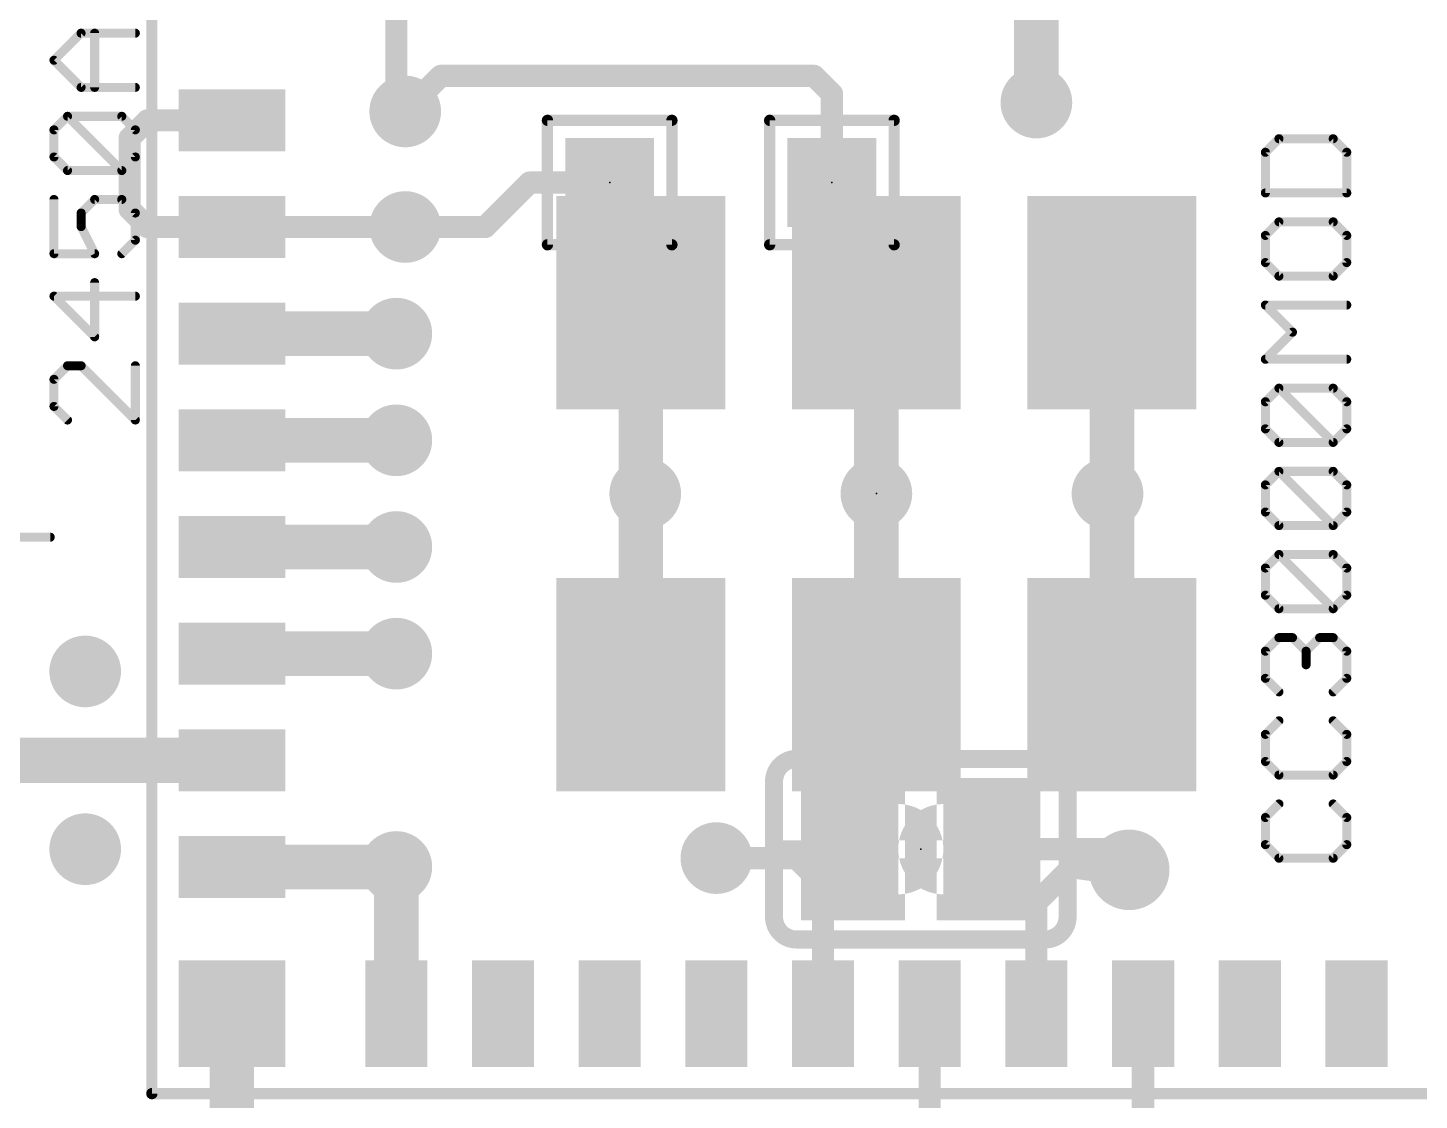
# Model space of a CAD drawing. Extents: x -5.7 to 68.6, y -2.1 to 53.8.
# Drawn here: x 9.71 to 25.36, y 9.6 to 21.66 of the extents above; entities that cross this region are included whole.
import ezdxf

# ---------------------------------------------------------------- set-up
doc = ezdxf.new("R2010")
doc.units = 0
for name, color, linetype in [('1', 12, 'CONTINUOUS'), ('16', 132, 'CONTINUOUS'), ('18', 110, 'CONTINUOUS'), ('22', 40, 'CONTINUOUS'), ('23', 53, 'CONTINUOUS'), ('24', 53, 'CONTINUOUS'), ('27', 253, 'CONTINUOUS'), ('51', 253, 'CONTINUOUS'), ('52', 253, 'CONTINUOUS')]:
    doc.layers.add(name, color=color, linetype=linetype)

# ---------------------------------------------------------------- blocks, each defined once
blk = doc.blocks.new('RECT')
blk.add_solid([(-0.5, -0.5), (0.5, -0.5), (-0.5, 0.5), (0.5, 0.5)])
blk = doc.blocks.new('ROUNDV')
at = {"const_width": 0.5}
blk.add_lwpolyline([(0, -0.25, 1), (0, 0.25, 1), (0, -0.25)], format="xyb", dxfattribs=at)

msp = doc.modelspace()

# ---------------------------------------------------------------- linework, layer by layer
at = {"layer": '1'}
for points, const_width in [([(13.854, 22.274), (13.854, 20.824)], 0.25), ([(21.054, 22.274), (21.054, 20.824)], 0.5), ([(13.854, 20.824), (13.954, 20.724)], 0.25), ([(11.054, 20.624), (10.854, 20.424)], 0.25), ([(12.004, 20.624), (11.054, 20.624)], 0.25), ([(10.854, 20.424), (10.854, 19.624)], 0.25), ([(10.854, 19.624), (11.054, 19.424)], 0.25), ([(11.054, 19.424), (12.004, 19.424)], 0.25), ([(12.004, 19.424), (13.954, 19.424)], 0.25), ([(16.604, 18.574), (16.604, 16.474)], 0.5), ([(19.254, 18.574), (19.254, 16.424)], 0.5), ([(21.904, 18.574), (21.904, 16.474)], 0.5), ([(12.004, 18.224), (13.854, 18.224)], 0.5), ([(12.004, 17.024), (13.854, 17.024)], 0.5), ([(16.604, 16.474), (16.654, 16.424)], 0.5), ([(16.604, 16.374), (16.654, 16.424)], 0.5), ([(16.604, 14.274), (16.604, 16.374)], 0.5), ([(19.254, 14.274), (19.254, 16.424)], 0.5), ([(21.904, 16.474), (21.854, 16.424)], 0.5), ([(21.904, 16.374), (21.854, 16.424)], 0.5), ([(21.904, 14.274), (21.904, 16.374)], 0.5), ([(12.004, 15.824), (13.854, 15.824)], 0.5), ([(12.004, 14.624), (13.854, 14.624)], 0.5), ([(12.004, 13.424), (8.262, 13.424)], 0.508), ([(12.004, 12.224), (13.854, 12.224)], 0.5), ([(13.854, 10.574), (13.854, 12.224)], 0.5), ([(18.354, 12.324), (17.454, 12.324)], 0.25), ([(18.654, 12.024), (18.354, 12.324)], 0.25), ([(21.054, 11.824), (21.454, 12.224)], 0.25), ([(21.454, 12.224), (21.676, 12.192)], 0.254), ([(21.676, 12.192), (22.098, 12.192)], 0.254), ([(18.654, 10.574), (18.654, 12.024)], 0.25), ([(21.054, 10.574), (21.054, 11.824)], 0.25), ([(12.004, 10.574), (12.004, 8.874)], 0.5), ([(19.854, 10.574), (19.854, 7.85)], 0.25), ([(22.254, 10.574), (22.254, 7.71)], 0.254)]:
    msp.add_lwpolyline(points, dxfattribs=dict(at, const_width=const_width))
for points, const_width in [([(13.8982, 20.8682, 1), (13.8098, 20.7798)], 0.125), ([(13.7915, 20.824, 1), (13.9165, 20.824)], 0.125), ([(13.9098, 20.6798, 1), (13.9982, 20.7682)], 0.125), ([(20.929, 20.824, 1), (21.179, 20.824)], 0.25), ([(11.054, 20.6865, 1), (11.054, 20.5615)], 0.125), ([(11.0982, 20.5798, 1), (11.0098, 20.6682)], 0.125), ([(12.004, 20.5615, 1), (12.004, 20.6865)], 0.125), ([(10.9165, 20.424, 1), (10.7915, 20.424)], 0.125), ([(10.8098, 20.4682, 1), (10.8982, 20.3798)], 0.125), ([(10.8982, 19.6682, 1), (10.8098, 19.5798)], 0.125), ([(10.7915, 19.624, 1), (10.9165, 19.624)], 0.125), ([(11.054, 19.4865, 1), (11.054, 19.3615)], 0.125), ([(11.0098, 19.3798, 1), (11.0982, 19.4682)], 0.125), ([(12.004, 19.4865, 1), (12.004, 19.3615)], 0.125), ([(12.004, 19.3615, 1), (12.004, 19.4865)], 0.125), ([(13.954, 19.3615, 1), (13.954, 19.4865)], 0.125), ([(16.729, 18.574, 1), (16.479, 18.574)], 0.25), ([(19.379, 18.574, 1), (19.129, 18.574)], 0.25), ([(22.029, 18.574, 1), (21.779, 18.574)], 0.25), ([(12.004, 18.349, 1), (12.004, 18.099)], 0.25), ([(13.854, 18.099, 1), (13.854, 18.349)], 0.25), ([(12.004, 17.149, 1), (12.004, 16.899)], 0.25), ([(13.854, 16.899, 1), (13.854, 17.149)], 0.25), ([(16.6924, 16.5624, 1), (16.5156, 16.3856)], 0.25), ([(16.729, 16.374, 1), (16.479, 16.374)], 0.25), ([(16.479, 16.474, 1), (16.729, 16.474)], 0.25), ([(16.7424, 16.3356, 1), (16.5656, 16.5124)], 0.25), ([(16.5656, 16.3356, 1), (16.7424, 16.5124)], 0.25), ([(19.379, 16.424, 1), (19.129, 16.424)], 0.25), ([(21.9424, 16.5124, 1), (21.7656, 16.3356)], 0.25), ([(21.7656, 16.5124, 1), (21.9424, 16.3356)], 0.25), ([(22.029, 16.374, 1), (21.779, 16.374)], 0.25), ([(21.779, 16.474, 1), (22.029, 16.474)], 0.25), ([(21.9924, 16.3856, 1), (21.8156, 16.5624)], 0.25), ([(16.5156, 16.4624, 1), (16.6924, 16.2856)], 0.25), ([(19.129, 16.424, 1), (19.379, 16.424)], 0.25), ([(21.8156, 16.2856, 1), (21.9924, 16.4624)], 0.25), ([(12.004, 15.949, 1), (12.004, 15.699)], 0.25), ([(13.854, 15.699, 1), (13.854, 15.949)], 0.25), ([(12.004, 14.749, 1), (12.004, 14.499)], 0.25), ([(13.854, 14.499, 1), (13.854, 14.749)], 0.25), ([(16.479, 14.274, 1), (16.729, 14.274)], 0.25), ([(19.129, 14.274, 1), (19.379, 14.274)], 0.25), ([(21.779, 14.274, 1), (22.029, 14.274)], 0.25), ([(12.004, 13.297, 1), (12.004, 13.551)], 0.254), ([(12.004, 12.349, 1), (12.004, 12.099)], 0.25), ([(13.979, 12.224, 1), (13.729, 12.224)], 0.25), ([(13.854, 12.099, 1), (13.854, 12.349)], 0.25), ([(17.454, 12.3865, 1), (17.454, 12.2615)], 0.125), ([(18.3982, 12.3682, 1), (18.3098, 12.2798)], 0.125), ([(18.354, 12.2615, 1), (18.354, 12.3865)], 0.125), ([(21.4631, 12.2869, 1), (21.4449, 12.1611)], 0.127), ([(21.4982, 12.1798, 1), (21.4098, 12.2682)], 0.125), ([(21.676, 12.2555, 1), (21.676, 12.1285)], 0.127), ([(21.6669, 12.1291, 1), (21.6851, 12.2549)], 0.127), ([(22.098, 12.1285, 1), (22.098, 12.2555)], 0.127), ([(18.7165, 12.024, 1), (18.5915, 12.024)], 0.125), ([(18.6098, 11.9798, 1), (18.6982, 12.0682)], 0.125), ([(21.1165, 11.824, 1), (20.9915, 11.824)], 0.125), ([(21.0098, 11.8682, 1), (21.0982, 11.7798)], 0.125), ([(12.129, 10.574, 1), (11.879, 10.574)], 0.25), ([(13.729, 10.574, 1), (13.979, 10.574)], 0.25), ([(19.9165, 10.574, 1), (19.7915, 10.574)], 0.125), ([(22.3175, 10.574, 1), (22.1905, 10.574)], 0.127), ([(18.5915, 10.574, 1), (18.7165, 10.574)], 0.125), ([(20.9915, 10.574, 1), (21.1165, 10.574)], 0.125)]:
    msp.add_lwpolyline(points, format="xyb", dxfattribs=dict(at, const_width=const_width))
at = {"layer": '16'}
for points, const_width in [([(14.354, 21.124), (13.954, 20.724)], 0.25), ([(18.554, 21.124), (14.354, 21.124)], 0.25), ([(18.754, 20.924), (18.554, 21.124)], 0.25), ([(18.754, 19.924), (18.754, 20.924)], 0.25), ([(14.854, 19.424), (15.354, 19.924)], 0.25), ([(15.354, 19.924), (16.254, 19.924)], 0.25), ([(13.954, 19.424), (14.854, 19.424)], 0.25), ([(18.892, 12.324), (18.992, 12.424)], 0.25), ([(22.076, 12.424), (20.516, 12.424)], 0.254), ([(20.716, 12.224), (20.516, 12.424)], 0.25), ([(22.098, 12.192), (22.076, 12.424)], 0.254), ([(17.454, 12.324), (18.892, 12.324)], 0.25)]:
    msp.add_lwpolyline(points, dxfattribs=dict(at, const_width=const_width))
for points, const_width in [([(14.354, 21.1865, 1), (14.354, 21.0615)], 0.125), ([(14.3982, 21.0798, 1), (14.3098, 21.1682)], 0.125), ([(18.5982, 21.1682, 1), (18.5098, 21.0798)], 0.125), ([(18.554, 21.0615, 1), (18.554, 21.1865)], 0.125), ([(18.8165, 20.924, 1), (18.6915, 20.924)], 0.125), ([(18.7098, 20.8798, 1), (18.7982, 20.9682)], 0.125), ([(13.9098, 20.7682, 1), (13.9982, 20.6798)], 0.125), ([(15.354, 19.9865, 1), (15.354, 19.8615)], 0.125), ([(15.3982, 19.8798, 1), (15.3098, 19.9682)], 0.125), ([(16.254, 19.8615, 1), (16.254, 19.9865)], 0.125), ([(18.6915, 19.924, 1), (18.8165, 19.924)], 0.125), ([(13.954, 19.4865, 1), (13.954, 19.3615)], 0.125), ([(14.8098, 19.4682, 1), (14.8982, 19.3798)], 0.125), ([(14.854, 19.3615, 1), (14.854, 19.4865)], 0.125), ([(19.0362, 12.3798, 1), (18.9478, 12.4682)], 0.125), ([(20.516, 12.4875, 1), (20.516, 12.3605)], 0.127), ([(20.5602, 12.4682, 1), (20.4718, 12.3798)], 0.125), ([(22.1392, 12.43, 1), (22.0128, 12.418)], 0.127), ([(22.076, 12.3605, 1), (22.076, 12.4875)], 0.127), ([(17.454, 12.3865, 1), (17.454, 12.2615)], 0.125), ([(18.8478, 12.3682, 1), (18.9362, 12.2798)], 0.125), ([(18.892, 12.2615, 1), (18.892, 12.3865)], 0.125), ([(20.6718, 12.1798, 1), (20.7602, 12.2682)], 0.125), ([(22.0348, 12.186, 1), (22.1612, 12.198)], 0.127)]:
    msp.add_lwpolyline(points, format="xyb", dxfattribs=dict(at, const_width=const_width))
at = {"layer": '22'}
for points, const_width in [([(15.5858, 20.624, 1), (15.5222, 20.624)], 0.0635), ([(15.554, 20.6558, 1), (15.554, 20.5923)], 0.0635), ([(16.9857, 20.624, 1), (16.9223, 20.624)], 0.0635), ([(16.954, 20.5923, 1), (16.954, 20.6558)], 0.0635), ([(18.054, 20.6558, 1), (18.054, 20.5923)], 0.0635), ([(18.0858, 20.624, 1), (18.0223, 20.624)], 0.0635), ([(19.4857, 20.624, 1), (19.4223, 20.624)], 0.0635), ([(19.454, 20.5923, 1), (19.454, 20.6558)], 0.0635), ([(15.5222, 19.224, 1), (15.5858, 19.224)], 0.0635), ([(15.554, 19.2557, 1), (15.554, 19.1923)], 0.0635), ([(16.9223, 19.224, 1), (16.9857, 19.224)], 0.0635), ([(16.954, 19.1923, 1), (16.954, 19.2557)], 0.0635), ([(18.054, 19.2557, 1), (18.054, 19.1923)], 0.0635), ([(18.0223, 19.224, 1), (18.0858, 19.224)], 0.0635), ([(19.4223, 19.224, 1), (19.4857, 19.224)], 0.0635), ([(19.454, 19.1923, 1), (19.454, 19.2557)], 0.0635), ([(18.357, 13.44, 0.4142), (18.103, 13.186)], 0.2032), ([(18.357, 13.4908, 1), (18.357, 13.3892)], 0.1016), ([(18.357, 13.3892, 1), (18.357, 13.4908)], 0.1016), ([(21.405, 13.186, 0.4142), (21.151, 13.44)], 0.2032), ([(21.151, 13.4908, 1), (21.151, 13.3892)], 0.1016), ([(21.151, 13.3892, 1), (21.151, 13.4908)], 0.1016), ([(18.1538, 13.186, 1), (18.0522, 13.186)], 0.1016), ([(18.0522, 13.186, 1), (18.1538, 13.186)], 0.1016), ([(21.4558, 13.186, 1), (21.3542, 13.186)], 0.1016), ([(21.3542, 13.186, 1), (21.4558, 13.186)], 0.1016), ([(18.103, 11.662, 0.4142), (18.357, 11.408)], 0.2032), ([(18.1538, 11.662, 1), (18.0522, 11.662)], 0.1016), ([(21.151, 11.408, 0.4142), (21.405, 11.662)], 0.2032), ([(21.4558, 11.662, 1), (21.3542, 11.662)], 0.1016), ([(18.0522, 11.662, 1), (18.1538, 11.662)], 0.1016), ([(21.3542, 11.662, 1), (21.4558, 11.662)], 0.1016), ([(18.357, 11.4588, 1), (18.357, 11.3572)], 0.1016), ([(18.357, 11.3572, 1), (18.357, 11.4588)], 0.1016), ([(21.151, 11.4588, 1), (21.151, 11.3572)], 0.1016), ([(21.151, 11.3572, 1), (21.151, 11.4588)], 0.1016)]:
    msp.add_lwpolyline(points, format="xyb", dxfattribs=dict(at, const_width=const_width))
for points, const_width in [([(15.554, 20.624), (15.554, 19.224)], 0.127), ([(16.954, 20.624), (15.554, 20.624)], 0.127), ([(16.954, 19.224), (16.954, 20.624)], 0.127), ([(18.054, 20.624), (18.054, 19.224)], 0.127), ([(19.454, 20.624), (18.054, 20.624)], 0.127), ([(19.454, 19.224), (19.454, 20.624)], 0.127), ([(15.554, 19.224), (16.954, 19.224)], 0.127), ([(18.054, 19.224), (19.454, 19.224)], 0.127), ([(21.151, 13.44), (18.357, 13.44)], 0.2032), ([(18.103, 11.662), (18.103, 13.186)], 0.2032), ([(21.405, 11.662), (21.405, 13.186)], 0.2032), ([(18.357, 11.408), (21.151, 11.408)], 0.2032)]:
    msp.add_lwpolyline(points, dxfattribs=dict(at, const_width=const_width))
at = {"layer": '23'}
msp.add_point((19.254, 16.424), dxfattribs=at)
at = {"layer": '24'}
for p in [(16.254, 19.924), (18.754, 19.924), (19.754, 12.424)]:
    msp.add_point(p, dxfattribs=at)
at = {"layer": '27', "const_width": 0.1016}
for points in [[(10.003, 21.2997), (10.3081, 21.6048)], [(10.3081, 21.6048), (10.9182, 21.6048)], [(10.4606, 20.9946), (10.4606, 21.6048)], [(10.3081, 20.9946), (10.003, 21.2997)], [(10.9182, 20.9946), (10.3081, 20.9946)], [(10.003, 20.5167), (10.1555, 20.6692)], [(10.1555, 20.6692), (10.7657, 20.6692)], [(10.7657, 20.0591), (10.1555, 20.6692)], [(10.7657, 20.6692), (10.9182, 20.5167)], [(10.003, 20.2117), (10.003, 20.5167)], [(10.9182, 20.5167), (10.9182, 20.2117)], [(23.7826, 20.4171), (23.63, 20.2645)], [(24.3927, 20.4171), (23.7826, 20.4171)], [(24.5452, 20.2645), (24.3927, 20.4171)], [(10.1555, 20.0591), (10.003, 20.2117)], [(10.9182, 20.2117), (10.7657, 20.0591)], [(23.63, 20.2645), (23.63, 19.807)], [(24.5452, 19.807), (24.5452, 20.2645)], [(10.7657, 20.0591), (10.1555, 20.0591)], [(10.003, 19.7337), (10.003, 19.1236)], [(10.3081, 19.5812), (10.4606, 19.7337)], [(10.4606, 19.7337), (10.7657, 19.7337)], [(10.7657, 19.7337), (10.9182, 19.5812)], [(23.63, 19.807), (24.5452, 19.807)], [(10.3081, 19.4287), (10.3081, 19.5812)], [(10.9182, 19.5812), (10.9182, 19.2761)], [(10.4606, 19.1236), (10.3081, 19.4287)], [(23.7826, 19.4816), (23.63, 19.329)], [(24.3927, 19.4816), (23.7826, 19.4816)], [(24.5452, 19.329), (24.3927, 19.4816)], [(10.9182, 19.2761), (10.7657, 19.1236)], [(23.63, 19.329), (23.63, 19.024)], [(24.5452, 19.024), (24.5452, 19.329)], [(10.003, 19.1236), (10.4606, 19.1236)], [(23.63, 19.024), (23.7826, 18.8714)], [(24.3927, 18.8714), (24.5452, 19.024)], [(10.4606, 18.1881), (10.4606, 18.7982)], [(23.7826, 18.8714), (24.3927, 18.8714)], [(10.9182, 18.6457), (10.003, 18.6457)], [(10.003, 18.6457), (10.4606, 18.1881)], [(23.9351, 18.241), (23.63, 18.546)], [(23.63, 18.546), (24.5452, 18.546)], [(23.63, 17.9359), (23.9351, 18.241)], [(10.1555, 17.8627), (10.003, 17.7102)], [(10.3081, 17.8627), (10.1555, 17.8627)], [(10.9182, 17.2526), (10.3081, 17.8627)], [(10.9182, 17.8627), (10.9182, 17.2526)], [(24.5452, 17.9359), (23.63, 17.9359)], [(10.003, 17.7102), (10.003, 17.4051)], [(23.63, 17.458), (23.7826, 17.6105)], [(23.7826, 17.6105), (24.3927, 17.6105)], [(24.3927, 17.0004), (23.7826, 17.6105)], [(24.3927, 17.6105), (24.5452, 17.458)], [(10.003, 17.4051), (10.1555, 17.2526)], [(23.63, 17.1529), (23.63, 17.458)], [(24.5452, 17.458), (24.5452, 17.1529)], [(23.7826, 17.0004), (23.63, 17.1529)], [(24.5452, 17.1529), (24.3927, 17.0004)], [(24.3927, 17.0004), (23.7826, 17.0004)], [(23.63, 16.5225), (23.7826, 16.675)], [(23.7826, 16.675), (24.3927, 16.675)], [(24.3927, 16.0649), (23.7826, 16.675)], [(24.3927, 16.675), (24.5452, 16.5225)], [(23.63, 16.2174), (23.63, 16.5225)], [(24.5452, 16.5225), (24.5452, 16.2174)], [(23.7826, 16.0649), (23.63, 16.2174)], [(24.5452, 16.2174), (24.3927, 16.0649)], [(9.3509, 15.9344), (9.961, 15.9344)], [(24.3927, 16.0649), (23.7826, 16.0649)], [(23.63, 15.5869), (23.7826, 15.7395)], [(23.7826, 15.7395), (24.3927, 15.7395)], [(24.3927, 15.1294), (23.7826, 15.7395)], [(24.3927, 15.7395), (24.5452, 15.5869)], [(23.63, 15.2819), (23.63, 15.5869)], [(24.5452, 15.5869), (24.5452, 15.2819)], [(23.7826, 15.1294), (23.63, 15.2819)], [(24.5452, 15.2819), (24.3927, 15.1294)], [(24.3927, 15.1294), (23.7826, 15.1294)], [(23.63, 14.6514), (23.7826, 14.804)], [(23.7826, 14.804), (23.9351, 14.804)], [(23.9351, 14.804), (24.0876, 14.6514)], [(24.0876, 14.6514), (24.2401, 14.804)], [(24.2401, 14.804), (24.3927, 14.804)], [(24.3927, 14.804), (24.5452, 14.6514)], [(23.63, 14.3464), (23.63, 14.6514)], [(24.0876, 14.6514), (24.0876, 14.4989)], [(24.5452, 14.6514), (24.5452, 14.3464)], [(23.7826, 14.1938), (23.63, 14.3464)], [(24.5452, 14.3464), (24.3927, 14.1938)], [(23.7826, 13.8684), (23.63, 13.7159)], [(24.5452, 13.7159), (24.3927, 13.8684)], [(23.63, 13.7159), (23.63, 13.4108)], [(24.5452, 13.4108), (24.5452, 13.7159)], [(23.63, 13.4108), (23.7826, 13.2583)], [(24.3927, 13.2583), (24.5452, 13.4108)], [(23.7826, 13.2583), (24.3927, 13.2583)], [(23.7826, 12.9329), (23.63, 12.7804)], [(24.5452, 12.7804), (24.3927, 12.9329)], [(23.63, 12.7804), (23.63, 12.4753)], [(24.5452, 12.4753), (24.5452, 12.7804)], [(23.63, 12.4753), (23.7826, 12.3228)], [(24.3927, 12.3228), (24.5452, 12.4753)], [(23.7826, 12.3228), (24.3927, 12.3228)]]:
    msp.add_lwpolyline(points, dxfattribs=at)
at = {"layer": '27', "const_width": 0.0508}
for points in [[(10.3081, 21.6302, 1), (10.3081, 21.5794)], [(10.326, 21.5868, 1), (10.2901, 21.6227)], [(10.486, 21.6048, 1), (10.4352, 21.6048)], [(10.9182, 21.5794, 1), (10.9182, 21.6302)], [(10.021, 21.3177, 1), (9.9851, 21.2817)], [(9.9851, 21.3177, 1), (10.021, 21.2817)], [(10.3081, 21.02, 1), (10.3081, 20.9692)], [(10.2901, 20.9767, 1), (10.326, 21.0126)], [(10.4352, 20.9946, 1), (10.486, 20.9946)], [(10.9182, 20.9692, 1), (10.9182, 21.02)], [(10.1555, 20.6946, 1), (10.1555, 20.6438)], [(10.1735, 20.6872, 1), (10.1376, 20.6513)], [(10.1735, 20.6513, 1), (10.1376, 20.6872)], [(10.7836, 20.6872, 1), (10.7477, 20.6513)], [(10.7657, 20.6438, 1), (10.7657, 20.6946)], [(10.0284, 20.5167, 1), (9.9776, 20.5167)], [(9.9851, 20.5347, 1), (10.021, 20.4988)], [(10.9436, 20.5167, 1), (10.8928, 20.5167)], [(10.9002, 20.4988, 1), (10.9362, 20.5347)], [(23.7826, 20.4425, 1), (23.7826, 20.3917)], [(23.8005, 20.3991, 1), (23.7646, 20.435)], [(24.4106, 20.435, 1), (24.3747, 20.3991)], [(24.3927, 20.3917, 1), (24.3927, 20.4425)], [(9.9776, 20.2117, 1), (10.0284, 20.2117)], [(10.021, 20.2296, 1), (9.9851, 20.1937)], [(10.8928, 20.2117, 1), (10.9436, 20.2117)], [(10.9362, 20.1937, 1), (10.9002, 20.2296)], [(23.6554, 20.2645, 1), (23.6046, 20.2645)], [(23.6121, 20.2825, 1), (23.648, 20.2466)], [(24.5706, 20.2645, 1), (24.5198, 20.2645)], [(24.5272, 20.2466, 1), (24.5632, 20.2825)], [(10.1555, 20.0845, 1), (10.1555, 20.0337)], [(10.1376, 20.0412, 1), (10.1735, 20.0771)], [(10.7477, 20.0771, 1), (10.7836, 20.0412)], [(10.7477, 20.0412, 1), (10.7836, 20.0771)], [(10.7657, 20.0337, 1), (10.7657, 20.0845)], [(10.0284, 19.7337, 1), (9.9776, 19.7337)], [(10.4606, 19.7591, 1), (10.4606, 19.7083)], [(10.4786, 19.7158, 1), (10.4426, 19.7517)], [(10.7836, 19.7517, 1), (10.7477, 19.7158)], [(10.7657, 19.7083, 1), (10.7657, 19.7591)], [(23.63, 19.8324, 1), (23.63, 19.7815)], [(23.6046, 19.807, 1), (23.6554, 19.807)], [(24.5198, 19.807, 1), (24.5706, 19.807)], [(24.5452, 19.7815, 1), (24.5452, 19.8324)], [(10.2901, 19.5992, 1), (10.326, 19.5632)], [(10.3335, 19.5812, 1), (10.2827, 19.5812)], [(10.9436, 19.5812, 1), (10.8928, 19.5812)], [(10.9002, 19.5632, 1), (10.9362, 19.5992)], [(10.3308, 19.44, 1), (10.2854, 19.4173)], [(10.2827, 19.4287, 1), (10.3335, 19.4287)], [(23.7826, 19.507, 1), (23.7826, 19.4562)], [(23.8005, 19.4636, 1), (23.7646, 19.4995)], [(24.4106, 19.4995, 1), (24.3747, 19.4636)], [(24.3927, 19.4562, 1), (24.3927, 19.507)], [(10.8928, 19.2761, 1), (10.9436, 19.2761)], [(10.9362, 19.2582, 1), (10.9002, 19.2941)], [(23.6554, 19.329, 1), (23.6046, 19.329)], [(23.6121, 19.347, 1), (23.648, 19.3111)], [(24.5706, 19.329, 1), (24.5198, 19.329)], [(24.5272, 19.3111, 1), (24.5632, 19.347)], [(10.003, 19.149, 1), (10.003, 19.0982)], [(9.9776, 19.1236, 1), (10.0284, 19.1236)], [(10.4379, 19.1122, 1), (10.4833, 19.135)], [(10.4606, 19.0982, 1), (10.4606, 19.149)], [(10.7477, 19.1416, 1), (10.7836, 19.1056)], [(23.6046, 19.024, 1), (23.6554, 19.024)], [(23.648, 19.0419, 1), (23.6121, 19.006)], [(24.5198, 19.024, 1), (24.5706, 19.024)], [(24.5632, 19.006, 1), (24.5272, 19.0419)], [(10.486, 18.7982, 1), (10.4352, 18.7982)], [(23.7826, 18.8968, 1), (23.7826, 18.846)], [(23.7646, 18.8535, 1), (23.8005, 18.8894)], [(24.3747, 18.8894, 1), (24.4106, 18.8535)], [(24.3927, 18.846, 1), (24.3927, 18.8968)], [(10.003, 18.6711, 1), (10.003, 18.6203)], [(10.021, 18.6636, 1), (9.9851, 18.6277)], [(10.9182, 18.6203, 1), (10.9182, 18.6711)], [(23.63, 18.5714, 1), (23.63, 18.5206)], [(23.648, 18.564, 1), (23.6121, 18.5281)], [(24.5452, 18.5206, 1), (24.5452, 18.5714)], [(10.4352, 18.1881, 1), (10.486, 18.1881)], [(10.4426, 18.1701, 1), (10.4786, 18.206)], [(23.953, 18.223, 1), (23.9171, 18.2589)], [(23.9171, 18.223, 1), (23.953, 18.2589)], [(10.1555, 17.8881, 1), (10.1555, 17.8373)], [(10.1735, 17.8447, 1), (10.1376, 17.8806)], [(10.326, 17.8806, 1), (10.2901, 17.8447)], [(10.3081, 17.8373, 1), (10.3081, 17.8881)], [(10.9436, 17.8627, 1), (10.8928, 17.8627)], [(23.63, 17.9613, 1), (23.63, 17.9105)], [(23.6121, 17.9539, 1), (23.648, 17.918)], [(24.5452, 17.9105, 1), (24.5452, 17.9613)], [(10.0284, 17.7102, 1), (9.9776, 17.7102)], [(9.9851, 17.7281, 1), (10.021, 17.6922)], [(23.7826, 17.6359, 1), (23.7826, 17.5851)], [(23.8005, 17.6285, 1), (23.7646, 17.5926)], [(23.8005, 17.5926, 1), (23.7646, 17.6285)], [(24.4106, 17.6285, 1), (24.3747, 17.5926)], [(24.3927, 17.5851, 1), (24.3927, 17.6359)], [(10.021, 17.4231, 1), (9.9851, 17.3871)], [(9.9776, 17.4051, 1), (10.0284, 17.4051)], [(23.6554, 17.458, 1), (23.6046, 17.458)], [(23.6121, 17.4759, 1), (23.648, 17.44)], [(24.5706, 17.458, 1), (24.5198, 17.458)], [(24.5272, 17.44, 1), (24.5632, 17.4759)], [(10.1376, 17.2346, 1), (10.1735, 17.2705)], [(10.8928, 17.2526, 1), (10.9436, 17.2526)], [(10.9002, 17.2346, 1), (10.9362, 17.2705)], [(23.6046, 17.1529, 1), (23.6554, 17.1529)], [(23.648, 17.1709, 1), (23.6121, 17.135)], [(24.5198, 17.1529, 1), (24.5706, 17.1529)], [(24.5632, 17.135, 1), (24.5272, 17.1709)], [(23.7826, 17.0258, 1), (23.7826, 16.975)], [(23.7646, 16.9824, 1), (23.8005, 17.0184)], [(24.3747, 17.0184, 1), (24.4106, 16.9824)], [(24.3747, 16.9824, 1), (24.4106, 17.0184)], [(24.3927, 16.975, 1), (24.3927, 17.0258)], [(23.8005, 16.693, 1), (23.7646, 16.657)], [(23.7826, 16.7004, 1), (23.7826, 16.6496)], [(23.8005, 16.657, 1), (23.7646, 16.693)], [(24.4106, 16.693, 1), (24.3747, 16.657)], [(24.3927, 16.6496, 1), (24.3927, 16.7004)], [(23.6554, 16.5225, 1), (23.6046, 16.5225)], [(23.6121, 16.5404, 1), (23.648, 16.5045)], [(24.5706, 16.5225, 1), (24.5198, 16.5225)], [(24.5272, 16.5045, 1), (24.5632, 16.5404)], [(23.648, 16.2354, 1), (23.6121, 16.1994)], [(23.6046, 16.2174, 1), (23.6554, 16.2174)], [(24.5198, 16.2174, 1), (24.5706, 16.2174)], [(24.5632, 16.1994, 1), (24.5272, 16.2354)], [(9.961, 15.909, 1), (9.961, 15.9598)], [(23.7826, 16.0903, 1), (23.7826, 16.0395)], [(23.7646, 16.0469, 1), (23.8005, 16.0828)], [(24.3747, 16.0828, 1), (24.4106, 16.0469)], [(24.3747, 16.0469, 1), (24.4106, 16.0828)], [(24.3927, 16.0395, 1), (24.3927, 16.0903)], [(23.7826, 15.7649, 1), (23.7826, 15.7141)], [(23.8005, 15.7574, 1), (23.7646, 15.7215)], [(23.8005, 15.7215, 1), (23.7646, 15.7574)], [(24.4106, 15.7574, 1), (24.3747, 15.7215)], [(24.3927, 15.7141, 1), (24.3927, 15.7649)], [(23.6554, 15.5869, 1), (23.6046, 15.5869)], [(23.6121, 15.6049, 1), (23.648, 15.569)], [(24.5706, 15.5869, 1), (24.5198, 15.5869)], [(24.5272, 15.569, 1), (24.5632, 15.6049)], [(23.6046, 15.2819, 1), (23.6554, 15.2819)], [(23.648, 15.2998, 1), (23.6121, 15.2639)], [(24.5198, 15.2819, 1), (24.5706, 15.2819)], [(24.5632, 15.2639, 1), (24.5272, 15.2998)], [(23.7826, 15.1548, 1), (23.7826, 15.104)], [(23.7646, 15.1114, 1), (23.8005, 15.1473)], [(24.3747, 15.1473, 1), (24.4106, 15.1114)], [(24.3747, 15.1114, 1), (24.4106, 15.1473)], [(24.3927, 15.104, 1), (24.3927, 15.1548)], [(23.7826, 14.8294, 1), (23.7826, 14.7786)], [(23.8005, 14.786, 1), (23.7646, 14.8219)], [(23.953, 14.8219, 1), (23.9171, 14.786)], [(23.9351, 14.7786, 1), (23.9351, 14.8294)], [(24.2401, 14.8294, 1), (24.2401, 14.7786)], [(24.2581, 14.786, 1), (24.2222, 14.8219)], [(24.4106, 14.8219, 1), (24.3747, 14.786)], [(24.3927, 14.7786, 1), (24.3927, 14.8294)], [(23.6554, 14.6514, 1), (23.6046, 14.6514)], [(23.6121, 14.6694, 1), (23.648, 14.6335)], [(24.113, 14.6514, 1), (24.0622, 14.6514)], [(24.0696, 14.6694, 1), (24.1056, 14.6335)], [(24.0696, 14.6335, 1), (24.1056, 14.6694)], [(24.5706, 14.6514, 1), (24.5198, 14.6514)], [(24.5272, 14.6335, 1), (24.5632, 14.6694)], [(24.0622, 14.4989, 1), (24.113, 14.4989)], [(23.6046, 14.3464, 1), (23.6554, 14.3464)], [(23.648, 14.3643, 1), (23.6121, 14.3284)], [(24.5198, 14.3464, 1), (24.5706, 14.3464)], [(24.5632, 14.3284, 1), (24.5272, 14.3643)], [(23.7646, 14.1759, 1), (23.8005, 14.2118)], [(24.3747, 14.2118, 1), (24.4106, 14.1759)], [(23.8005, 13.8505, 1), (23.7646, 13.8864)], [(24.4106, 13.8864, 1), (24.3747, 13.8505)], [(23.6554, 13.7159, 1), (23.6046, 13.7159)], [(23.6121, 13.7339, 1), (23.648, 13.6979)], [(24.5706, 13.7159, 1), (24.5198, 13.7159)], [(24.5272, 13.6979, 1), (24.5632, 13.7339)], [(23.648, 13.4288, 1), (23.6121, 13.3929)], [(24.5632, 13.3929, 1), (24.5272, 13.4288)], [(23.6046, 13.4108, 1), (23.6554, 13.4108)], [(23.7826, 13.2837, 1), (23.7826, 13.2329)], [(24.3927, 13.2329, 1), (24.3927, 13.2837)], [(24.5198, 13.4108, 1), (24.5706, 13.4108)], [(23.7646, 13.2404, 1), (23.8005, 13.2763)], [(24.3747, 13.2763, 1), (24.4106, 13.2404)], [(23.8005, 12.915, 1), (23.7646, 12.9509)], [(24.4106, 12.9509, 1), (24.3747, 12.915)], [(23.6554, 12.7804, 1), (23.6046, 12.7804)], [(23.6121, 12.7984, 1), (23.648, 12.7624)], [(24.5706, 12.7804, 1), (24.5198, 12.7804)], [(24.5272, 12.7624, 1), (24.5632, 12.7984)], [(23.648, 12.4933, 1), (23.6121, 12.4574)], [(24.5632, 12.4574, 1), (24.5272, 12.4933)], [(23.6046, 12.4753, 1), (23.6554, 12.4753)], [(23.7826, 12.3482, 1), (23.7826, 12.2974)], [(23.7646, 12.3048, 1), (23.8005, 12.3408)], [(24.3747, 12.3408, 1), (24.4106, 12.3048)], [(24.3927, 12.2974, 1), (24.3927, 12.3482)], [(24.5198, 12.4753, 1), (24.5706, 12.4753)]]:
    msp.add_lwpolyline(points, format="xyb", dxfattribs=at)
at = {"layer": '51', "const_width": 0.127}
for points in [[(11.104, 9.674), (11.104, 23.174)], [(27.404, 9.674), (11.104, 9.674)]]:
    msp.add_lwpolyline(points, dxfattribs=at)
at = {"layer": '51', "const_width": 0.0635}
for points in [[(11.104, 9.7058, 1), (11.104, 9.6423)], [(11.0723, 9.674, 1), (11.1358, 9.674)]]:
    msp.add_lwpolyline(points, format="xyb", dxfattribs=at)
at = {"layer": '52'}
for points, const_width in [([(19.5, 12.551, 1), (19.5, 12.297)], 1.27), ([(20.008, 12.297, 1), (20.008, 12.551)], 1.27), ([(18.23, 12.4748, 1), (18.23, 12.3732)], 0.1016), ([(18.738, 12.3732, 1), (18.738, 12.4748)], 0.1016), ([(20.77, 12.4748, 1), (20.77, 12.3732)], 0.1016), ([(21.278, 12.3732, 1), (21.278, 12.4748)], 0.1016)]:
    msp.add_lwpolyline(points, format="xyb", dxfattribs=dict(at, const_width=const_width))
at = {"layer": '52', "const_width": 0.2032}
for points in [[(18.738, 12.424), (18.23, 12.424)], [(20.77, 12.424), (21.278, 12.424)]]:
    msp.add_lwpolyline(points, dxfattribs=at)

# ---------------------------------------------------------------- block references
at = {"layer": '1'}
for p, xscale, yscale, rotation in [((12.004, 20.624), 0.7, 1.2, 270), ((12.004, 19.424), 0.7, 1.2, 270), ((16.604, 18.574), 2.4, 1.9, 90), ((19.254, 18.574), 2.4, 1.9, 90), ((21.904, 18.574), 2.4, 1.9, 90), ((12.004, 18.224), 0.7, 1.2, 270), ((12.004, 17.024), 0.7, 1.2, 270), ((12.004, 15.824), 0.7, 1.2, 270), ((16.604, 14.274), 2.4, 1.9, 90), ((19.254, 14.274), 2.4, 1.9, 90), ((21.904, 14.274), 2.4, 1.9, 90), ((12.004, 14.624), 0.7, 1.2, 270), ((12.004, 13.424), 0.7, 1.2, 270), ((12.004, 12.224), 0.7, 1.2, 270), ((12.004, 10.574), 1.2, 1.2, 90), ((13.854, 10.574), 0.7, 1.2, 180), ((15.054, 10.574), 0.7, 1.2, 180), ((16.254, 10.574), 0.7, 1.2, 180), ((17.454, 10.574), 0.7, 1.2, 180), ((18.654, 10.574), 0.7, 1.2, 180), ((19.854, 10.574), 0.7, 1.2, 180), ((21.054, 10.574), 0.7, 1.2, 180), ((22.254, 10.574), 0.7, 1.2, 180), ((23.454, 10.574), 0.7, 1.2, 180), ((24.654, 10.574), 0.7, 1.2, 180)]:
    msp.add_blockref('RECT', p, dxfattribs=dict(at, xscale=xscale, yscale=yscale, rotation=rotation))
at = {"layer": '16', "rotation": 270}
for p in [(16.254, 19.924), (18.754, 19.924)]:
    msp.add_blockref('RECT', p, dxfattribs=at)
at = {"layer": '16', "rotation": 180}
for p, xscale, yscale in [((18.992, 12.424), 1.1684, 1.6002), ((20.516, 12.424), 1.1684, 1.6002), ((19.754, 12.424), 0.635, 0.2032)]:
    msp.add_blockref('RECT', p, dxfattribs=dict(at, xscale=xscale, yscale=yscale))
at = {"layer": '18'}
for p, xscale, yscale in [((21.054, 20.824), 0.8064, 0.8064), ((21.054, 20.824), 0.8064, 0.8064), ((13.954, 20.724), 0.8064, 0.8064), ((13.954, 20.724), 0.8064, 0.8064), ((13.954, 19.424), 0.8064, 0.8064), ((13.954, 19.424), 0.8064, 0.8064), ((13.854, 18.224), 0.8064, 0.8064), ((13.854, 18.224), 0.8064, 0.8064), ((13.854, 17.024), 0.8064, 0.8064), ((13.854, 17.024), 0.8064, 0.8064), ((16.654, 16.424), 0.8064, 0.8064), ((16.654, 16.424), 0.8064, 0.8064), ((19.254, 16.424), 0.8064, 0.8064), ((19.254, 16.424), 0.8064, 0.8064), ((21.854, 16.424), 0.8064, 0.8064), ((21.854, 16.424), 0.8064, 0.8064), ((13.854, 15.824), 0.8064, 0.8064), ((13.854, 15.824), 0.8064, 0.8064), ((13.854, 14.624), 0.8064, 0.8064), ((13.854, 14.624), 0.8064, 0.8064), ((10.354, 14.424), 0.8064, 0.8064), ((10.354, 14.424), 0.8064, 0.8064), ((10.354, 12.424), 0.8064, 0.8064), ((10.354, 12.424), 0.8064, 0.8064), ((17.454, 12.324), 0.8064, 0.8064), ((17.454, 12.324), 0.8064, 0.8064), ((13.854, 12.224), 0.8064, 0.8064), ((13.854, 12.224), 0.8064, 0.8064), ((22.098, 12.192), 0.9064, 0.9064), ((22.098, 12.192), 0.9064, 0.9064)]:
    msp.add_blockref('ROUNDV', p, dxfattribs=dict(at, xscale=xscale, yscale=yscale))

doc.saveas('drawing.dxf')
